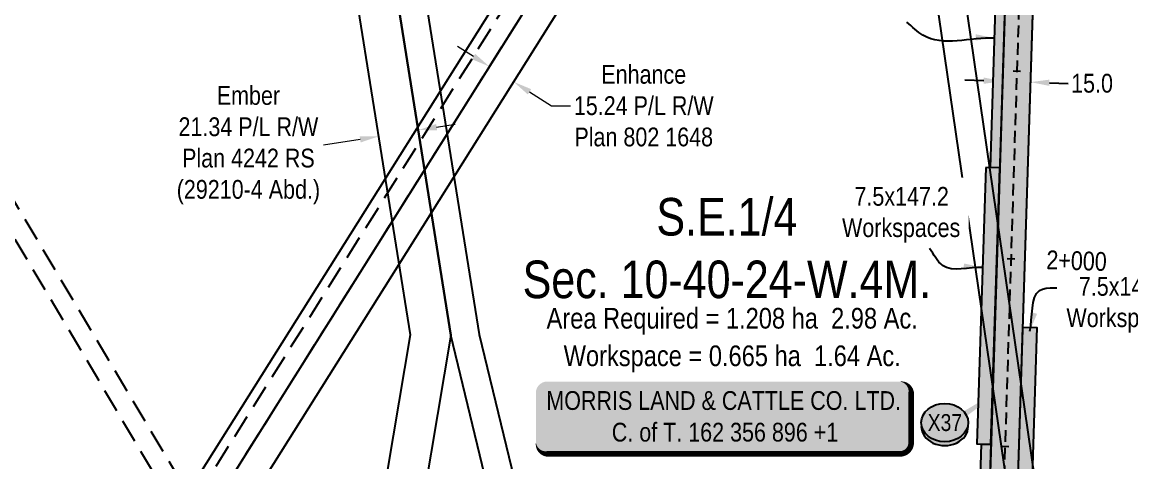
# Model space of a CAD drawing. Extents: x 337432 to 345408, y 5808486 to 5816348.
# Drawn here: x 338578 to 339168, y 5810765 to 5810999 of the extents above; entities that cross this region are included whole.
import ezdxf
from ezdxf.enums import TextEntityAlignment as Align

# ---------------------------------------------------------------- set-up
doc = ezdxf.new("R2010")
doc.units = 0
doc.header["$LTSCALE"] = 5
doc.header["$PDSIZE"] = 0.5
doc.linetypes.add('foc-FLOWLINE', pattern=[3.75, 2.5, -1.25])
doc.linetypes.add('foc-TIELINE', pattern=[1.875, 1.25, -0.625])
doc.layers.get('Defpoints').update_dxf_attribs({"color": 9})
for name, color, linetype in [('AS-OWNER', 7, 'Continuous'), ('C-FLOWLINE', 13, 'foc-FLOWLINE'), ('C-RW', 13, 'Continuous'), ('C-SYMBOL', 7, 'Continuous'), ('CHAINAGE', 201, 'foc-TIELINE'), ('F-RW', 190, 'Continuous'), ('L-AREAREQUIRED', 7, 'Continuous'), ('L-AREAWORK', 5, 'Continuous'), ('P-CROSSINGS', 250, 'Continuous'), ('P-IOP6', 10, 'Continuous'), ('P-IOP6-H', 21, 'Continuous'), ('P-LTO6', 14, 'Continuous'), ('P-PROPOSED', 10, 'Continuous'), ('P-PROPOSED-H', 21, 'Continuous'), ('P-TEMP-H6', 41, 'Continuous'), ('P-TEMP_WORKSPACE6', 46, 'Continuous'), ('P-TXT', 4, 'Continuous')]:
    doc.layers.add(name, color=color, linetype=linetype)
for name, color, linetype, lineweight in [('C-RW-T', 13, 'Continuous', 9), ('CHAINAGE-T', 201, 'Continuous', 18), ('F-RW-T', 190, 'Continuous', 9), ('P-TEMP-T6', 46, 'Continuous', 18)]:
    doc.layers.add(name, color=color, linetype=linetype, lineweight=lineweight)
doc.styles.add('100L', font='', dxfattribs={"height": 11})
doc.styles.add('175L', font='', dxfattribs={"height": 20})
doc.styles.add('80', font='', dxfattribs={"height": 10})
doc.styles.add('80CG', font='', dxfattribs={"height": 10})
doc.styles.add('80L', font='', dxfattribs={"height": 10})
doc.styles.add('Crossing', font='', dxfattribs={"height": 10})
doc.styles.get('100L').set_extended_font_data('Arial Narrow')
doc.styles.get('175L').set_extended_font_data('Arial Narrow')
doc.styles.get('80').set_extended_font_data('Arial Narrow')
doc.styles.get('80CG').set_extended_font_data('Arial Narrow')
doc.styles.get('80L').set_extended_font_data('Arial Narrow')
doc.styles.get('Crossing').set_extended_font_data('Arial Narrow')
doc.dimstyles.new('Compass 5 000', dxfattribs={"dimscale": 5, "dimtxt": 9, "dimasz": 2, "dimexe": 0.2, "dimexo": 0.0625, "dimgap": 0.5, "dimtad": 0, "dimtih": 1, "dimtoh": 1, "dimzin": 0, "dimdsep": 46, "dimtxsty": '80CG', "dimcen": 0.1, "dimse1": 1, "dimse2": 1, "dimclrd": 256, "dimclrt": 256, "dimaunit": 1, "dimadec": 4, "dimazin": 0, "dimtfac": 0.06, "dimtofl": 0, "dimtmove": 0, "dimatfit": 1, "dimfxl": 0.2, "dimtolj": 1, "dimtzin": 0, "dimlwd": -1, "dimarcsym": 0})

# ---------------------------------------------------------------- blocks, each defined once
blk = doc.blocks.new('*D96')
at = {"layer": 'C-RW-T', "transparency": 16777216}
for p, q in [((338846.71, 5811054.96), (338838.25, 5811060.29)), ((338876.53, 5811036.21), (338885.3, 5811030.69)), ((338885.3, 5811030.69), (338895.3, 5811030.69))]:
    blk.add_line(p, q, dxfattribs=at)
for points in [[(338847.6, 5811056.37), (338845.83, 5811053.55), (338855.18, 5811049.64)], [(338877.42, 5811037.62), (338875.65, 5811034.8), (338868.07, 5811041.53)]]:
    blk.add_solid(points, dxfattribs=at)
at = {"layer": 'Defpoints', "color": 0, "transparency": 16777216}
for p in [(338868.07, 5811041.53), (338847.98, 5811038.19), (338860.87, 5811030.08)]:
    blk.add_point(p, dxfattribs=at)
at = {"layer": 'C-RW-T', "transparency": 16777216, "insert": (338934.39, 5811030.69), "char_height": 10, "attachment_point": 5, "style": '80CG'}
blk.add_mtext('\\A1;Enhance\\P15.24 P/L R/W\\PPlan 215 TR', dxfattribs=at)
blk = doc.blocks.new('*D97')
at = {"layer": 'C-RW-T', "transparency": 16777216}
for p, q in [((338818.15, 5810980.94), (338809.69, 5810986.27)), ((338848, 5810962.17), (338859.8, 5810954.74)), ((338859.8, 5810954.74), (338869.8, 5810954.74))]:
    blk.add_line(p, q, dxfattribs=at)
for points in [[(338819.04, 5810982.36), (338817.27, 5810979.53), (338826.62, 5810975.62)], [(338848.88, 5810963.58), (338847.11, 5810960.76), (338839.53, 5810967.49)]]:
    blk.add_solid(points, dxfattribs=at)
at = {"layer": 'Defpoints', "color": 0, "transparency": 16777216}
for p in [(338832.66, 5810985.22), (338845.58, 5810977.1), (338839.53, 5810967.49)]:
    blk.add_point(p, dxfattribs=at)
at = {"layer": 'C-RW-T', "transparency": 16777216, "insert": (338908.88, 5810954.74), "char_height": 10, "attachment_point": 5, "style": '80CG'}
blk.add_mtext('\\A1;Enhance\\P15.24 P/L R/W\\PPlan 802 1648', dxfattribs=at)
blk = doc.blocks.new('*D224')
at = {"layer": 'Defpoints', "color": 0, "transparency": 16777216}
for p in [(338761.62, 5810975.9), (338782.64, 5810979.26), (338767.61, 5810938.42)]:
    blk.add_point(p, dxfattribs=at)
at = {"layer": 'F-RW-T', "transparency": 16777216}
for p, q in [((338798.5, 5810943.36), (338808.37, 5810944.93)), ((338757.73, 5810936.84), (338738.2, 5810933.73))]:
    blk.add_line(p, q, dxfattribs=at)
for points in [[(338798.24, 5810945), (338798.76, 5810941.71), (338788.63, 5810941.78)], [(338757.47, 5810938.49), (338757.99, 5810935.2), (338767.61, 5810938.42)]]:
    blk.add_solid(points, dxfattribs=at)
at = {"layer": 'F-RW-T', "transparency": 16777216, "insert": (338698.19, 5810933.73), "char_height": 10, "attachment_point": 5, "style": '80CG'}
blk.add_mtext('\\A1;Ember\\P21.34 P/L R/W\\PPlan 4242 RS\\P(29210-4 Abd.)', dxfattribs=at)
blk = doc.blocks.new('*U50')
h = blk.add_hatch(color=59)
edge = h.paths.add_edge_path()
edge.add_line((-94, -20), (94, -20))
edge.add_arc((94, -14), 6, 270, 360)
edge.add_line((100, -14), (100, 12.5))
edge.add_arc((94, 12.5), 6, 0, 90)
edge.add_line((94, 18.5), (-94, 18.5))
edge.add_arc((-94, 12.5), 6, 90, 180)
edge.add_line((-100, 12.5), (-100, -14))
edge.add_arc((-94, -14), 6, 180, 270)
at = {"color": 1, "flags": 128}
blk.add_lwpolyline([(-94, -20, 3, 3, 0), (94, -20, 3, 3, 0.414214), (100, -14, 3, 3, 0), (100, 12.5, 3, 0, 0.414214), (94, 18.5, 0, 0, 0), (-94, 18.5, 0, 0, 0.414214), (-100, 12.5, 0, 0, 0), (-100, -14, 0, 3, 0.414214)], format="xyseb", close=True, dxfattribs=at)
blk.add_lwpolyline([(-23.19, -12.72, 0, 7.5, 0), (0, 0, 0, 0, 0)], format="xyseb", dxfattribs=at)
at = {"color": 1, "style": '80'}
blk.add_attdef('ENTER_TEXT_001', (-35.99, -5), '', height=10, dxfattribs=at)
blk = doc.blocks.new('xing2')
h = blk.add_hatch(color=50)
h.dxf.hatch_style = 1
edge = h.paths.add_edge_path()
edge.add_ellipse((0, 0), major_axis=(-12.5, 0), ratio=0.816297, start_angle=0, end_angle=360)
h = blk.add_hatch(color=250)
h.dxf.hatch_style = 1
edge = h.paths.add_edge_path()
edge.add_ellipse((0, -2.05), major_axis=(-12.5, 0), ratio=0.816297, start_angle=0, end_angle=180)
edge.add_line((12.5, -2.05), (12.5, 0))
edge.add_ellipse((0, 0), major_axis=(-12.5, 0), ratio=0.816297, start_angle=0, end_angle=180, ccw=False)
edge.add_line((-12.5, 0), (-12.5, -2.05))
at = {"color": 250}
blk.add_ellipse((0, 0), major_axis=(-12.5, 0), ratio=0.816297, dxfattribs=at)
blk.add_ellipse((0, -2.05), major_axis=(-12.5, 0), ratio=0.816297, start_param=0, end_param=3.141593, dxfattribs=at)
at = {"color": 250, "style": 'Crossing'}
blk.add_attdef('CROSSING', text='', height=9, dxfattribs=at).set_placement((0.09, 0.02), align=Align.MIDDLE_CENTER)
at = {"color": 250, "style": 'Crossing', "flags": 1}
for tag, p in [('OWNER', (0.09, -12.49)), ('DESCRIPTION', (0.09, -25.77)), ('LOCATION', (0.09, -39.3)), ('DWG_REF', (0.09, -52.84))]:
    blk.add_attdef(tag, text='', height=9, dxfattribs=at).set_placement(p, align=Align.MIDDLE_CENTER)
blk = doc.blocks.new('*D242')
at = {"layer": 'Defpoints', "color": 0, "transparency": 16777216}
for p in [(339099.91, 5810963.18), (339115.05, 5810967.31), (339114.9, 5810962.7)]:
    blk.add_point(p, dxfattribs=at)
at = {"layer": 'P-TXT', "transparency": 16777216}
for p, q in [((339090.06, 5810968.1), (339080.07, 5810968.42)), ((339125.04, 5810966.99), (339135.04, 5810966.67))]:
    blk.add_line(p, q, dxfattribs=at)
for points in [[(339090.11, 5810969.76), (339090.01, 5810966.43), (339100.06, 5810967.78)], [(339125.09, 5810968.66), (339124.99, 5810965.32), (339115.05, 5810967.31)]]:
    blk.add_solid(points, dxfattribs=at)
at = {"layer": 'P-TXT', "transparency": 16777216, "insert": (339147.79, 5810966.67), "char_height": 10, "width": 134.3793, "attachment_point": 5, "style": '80CG'}
blk.add_mtext('\\A1;15.0', dxfattribs=at)

msp = doc.modelspace()

# ---------------------------------------------------------------- hatches: boundary and pattern name
at = {"layer": 'P-IOP6-H'}
h = msp.add_hatch(color=256, dxfattribs=at)
h.dxf.hatch_style = 1
h.paths.add_polyline_path([(339095.289, 5810344.047), (339120.797, 5811148.736), (339105.809, 5811149.221), (339080.299, 5810344.524)])
at = {"layer": 'P-PROPOSED-H'}
h = msp.add_hatch(color=256, dxfattribs=at)
h.dxf.hatch_style = 1
h.paths.add_polyline_path([(339149.52, 5810238.074), (339142.89, 5810028.917), (339263.248, 5809980.872), (339263.759, 5809996.815), (339158.212, 5810038.948), (339164.664, 5810242.491), (339095.289, 5810344.047), (339125.944, 5811311.092), (339028.933, 5811364.829), (338702.719, 5811577.933), (338664.844, 5811580.66), (338497.66, 5811690.068), (338285.099, 5811768.626), (338077.767, 5811899.573), (338080.091, 5811972.02), (338065.102, 5811972.491), (337951.559, 5811896.194), (337959.922, 5811883.745), (338064.51, 5811954.025), (338062.501, 5811891.478), (338278.423, 5811755.105), (338490.869, 5811676.59), (338659.887, 5811565.981), (338697.768, 5811563.254), (339021.514, 5811351.762), (339110.665, 5811302.409), (339080.144, 5810339.63)])
at = {"layer": 'P-TEMP-H6'}
h = msp.add_hatch(color=256, dxfattribs=at)
h.dxf.hatch_style = 1
h.paths.add_polyline_path([(339093.599, 5810921.839), (339098.611, 5811079.933), (339103.607, 5811079.775), (339098.595, 5810921.681)])
h = msp.add_hatch(color=256, dxfattribs=at)
h.dxf.hatch_style = 1
h.paths.add_polyline_path([(339091.101, 5810921.918), (339086.435, 5810774.738), (339093.93, 5810774.501), (339098.595, 5810921.681)])
h = msp.add_hatch(color=256, dxfattribs=at)
h.dxf.hatch_style = 1
h.paths.add_polyline_path([(339106.248, 5810689.76), (339110.911, 5810836.877), (339118.406, 5810836.64), (339113.742, 5810689.523)])
h = msp.add_hatch(color=256, dxfattribs=at)
h.dxf.hatch_style = 1
h.paths.add_polyline_path([(339076.738, 5810389.936), (339088.933, 5810774.659), (339093.93, 5810774.501), (339081.734, 5810389.778)])

# ---------------------------------------------------------------- linework, layer by layer
at = {"layer": 'C-FLOWLINE', "flags": 128}
for points in [[(337944.964, 5811823.574), (338570.58, 5810908.745), (338838.614, 5810457.967), (338874.383, 5810408.444), (339064.862, 5810214.949), (339064.422, 5810201.056), (338866.673, 5810401.935), (338829.969, 5810452.827), (338562.115, 5810903.301), (337932.508, 5811823.966)], [(338365.2, 5810246.437), (338497.026, 5810359.577), (338589.583, 5810603.367), (338607.702, 5810646.411), (339043.335, 5811339.116)], [(339042.75, 5811319.292), (338616.653, 5810641.752), (338598.853, 5810599.465), (338505.483, 5810353.578), (338364.747, 5810232.791)]]:
    msp.add_lwpolyline(points, dxfattribs=at)
at = {"layer": 'C-RW', "flags": 128}
for points in [[(338682.634, 5810564.208), (338676.726, 5810550.181), (338578.884, 5810591.348), (338603.099, 5810648.816), (338771.177, 5810916.065), (338906.663, 5811131.316), (338915.436, 5811145.287), (339061.19, 5811377.236), (339075.673, 5811375.918), (339078.119, 5811375.533), (339069.12, 5811361.21), (338616.653, 5810641.752), (338598.853, 5810599.465)], [(338676.659, 5810566.721), (338682.574, 5810580.757), (338618.817, 5810607.585), (338630.232, 5810634.692), (338778.463, 5810870.442), (339085.672, 5811358.921), (339094.655, 5811372.932), (339078.119, 5811375.533), (338616.653, 5810641.752), (338598.853, 5810599.465)], [(339147.486, 5810442.579), (339213.877, 5809984.134), (339262.729, 5809964.641), (339263.248, 5809980.872), (339227.688, 5809995.067), (339162.944, 5810442.08), (339028.933, 5811364.829), (339011.82, 5811375.886)]]:
    msp.add_lwpolyline(points, close=True, dxfattribs=at)
at = {"layer": 'CHAINAGE'}
for p, q in [((339105.735, 5810973.365), (339109.733, 5810973.238)), ((339102.568, 5810873.437), (339106.565, 5810873.31)), ((339099.4, 5810773.509), (339103.397, 5810773.382))]:
    msp.add_line(p, q, dxfattribs=at)
msp.add_lwpolyline([(338041.655, 5812239.99), (338079.373, 5812181.146), (338073.75, 5812007.357), (338073.078, 5811987.254), (338072.597, 5811972.26), (338070.135, 5811895.525), (338281.761, 5811761.866), (338494.264, 5811683.329), (338662.366, 5811573.321), (338700.244, 5811570.593), (339025.061, 5811358.402), (339118.305, 5811306.752), (339087.716, 5810341.839), (339157.092, 5810240.282), (339150.551, 5810033.933), (339260.979, 5809989.851), (339280.848, 5809981.92), (339321.249, 5809965.793), (339541.186, 5809785.362), (339813.865, 5809466.104), (339940.45, 5809462.087), (340243.902, 5809191.372), (340241.761, 5809015.236)], dxfattribs=at)
at = {"layer": 'F-RW', "flags": 128}
for points in [[(338505.789, 5811706.381), (338664.243, 5811602.961), (338685.937, 5811619.026), (339138.063, 5811953.868), (339167.518, 5811952.925), (338853.343, 5811720.246), (338680.618, 5811592.335), (338685.198, 5811589.377), (338759.696, 5811123.449), (338762.012, 5811108.62), (338767.347, 5811076.127), (338769.71, 5811061.321), (338806.12, 5810832.633), (338742.736, 5810455.643)], [(338872.884, 5810556.514), (338806.12, 5810832.633), (338769.71, 5811061.321), (338691.794, 5811048.8), (338689.395, 5811063.604), (338767.347, 5811076.127), (338762.012, 5811108.62), (338759.696, 5811123.449), (338685.198, 5811589.377), (338684.253, 5811595.025), (338693.763, 5811602.063), (338677.386, 5811612.694), (338503.3, 5811726.201), (338364.529, 5811816.929), (338093.974, 5811505.771), (338093.833, 5811395.161), (337991.745, 5811206.379), (337998.992, 5811160.215), (338010.879, 5811083.808)], [(338721.212, 5810456.337), (338784.511, 5810832.739), (338736.162, 5811136.161), (338734.444, 5811146.291), (338732.007, 5811161.306), (338729.467, 5811177.84), (338664.844, 5811580.66), (338497.66, 5811690.068)], [(338702.719, 5811577.933), (338777.056, 5811111.026), (338784.244, 5811063.611), (338821.164, 5810832.987), (338887.458, 5810560.05)]]:
    msp.add_lwpolyline(points, dxfattribs=at)
at = {"layer": 'P-CROSSINGS', "flags": 128}
msp.add_lwpolyline([(339102.533, 5810805.774, 0, 3.998, 0), (339072.645, 5810785.722, 1.999, 1.999, 0)], format="xyseb", dxfattribs=at)
at = {"layer": 'P-LTO6'}
msp.add_lwpolyline([(339095.289, 5810344.047), (339120.797, 5811148.736), (339105.809, 5811149.221), (339080.299, 5810344.524)], close=True, dxfattribs=at)
at = {"layer": 'P-TEMP_WORKSPACE6', "flags": 128}
for points in [[(339093.599, 5810921.839), (339098.611, 5811079.933), (339103.607, 5811079.775), (339098.595, 5810921.681)], [(339091.101, 5810921.918), (339086.435, 5810774.738), (339093.93, 5810774.501), (339098.595, 5810921.681)], [(339106.248, 5810689.76), (339110.911, 5810836.877), (339118.406, 5810836.64), (339113.742, 5810689.523)], [(339076.738, 5810389.936), (339088.933, 5810774.659), (339093.93, 5810774.501), (339081.734, 5810389.778)]]:
    msp.add_lwpolyline(points, close=True, dxfattribs=at)

# ---------------------------------------------------------------- block references
at = {"layer": 'AS-OWNER', "color": 5}
ref = msp.add_blockref('*U50', (338951.407, 5810789.394), dxfattribs=at)
ref.add_attrib('ENTER_TEXT_001', 'MORRIS LAND & CATTLE CO. LTD.', (338856.953, 5810792.813), dxfattribs={"layer": '0', "color": 1, "height": 10, "style": '80'})
ref.add_attrib('ENTER_TEXT_002', 'C. of T. 162 356 896 +1', (338891.841, 5810775.969), dxfattribs={"layer": '0', "color": 1, "height": 10, "style": '80'})
at = {"layer": 'P-CROSSINGS', "xscale": 0.9996571799999981, "yscale": 0.9996571799999981, "zscale": 0.9996571799999981}
msp.add_blockref('xing2', (339069.268, 5810786.062), dxfattribs=at).add_auto_attribs({'CROSSING': 'X37'})

# ---------------------------------------------------------------- texts
at = {"layer": 'C-SYMBOL', "color": 3, "insert": (338953.194, 5810905.649), "char_height": 20, "width": 215.98445, "attachment_point": 2, "style": '175L'}
msp.add_mtext('S.E.1/4 \\PSec. 10-40-24-W.4M.', dxfattribs=at)
at = {"layer": 'CHAINAGE-T', "style": '80L'}
msp.add_text('2+000', height=9.9978, rotation=358.184309, dxfattribs=at).set_placement((339139.541, 5810872.265), align=Align.MIDDLE_CENTER)
at = {"layer": 'L-AREAREQUIRED', "style": '100L'}
msp.add_text('Area Required = 1.208 ha  2.98 Ac.', height=10.9976, dxfattribs=at).set_placement((338956.015, 5810832.816), align=Align.BOTTOM_CENTER)
at = {"layer": 'L-AREAWORK', "style": '100L'}
msp.add_text('Workspace = 0.665 ha  1.64 Ac.', height=10.9976, dxfattribs=at).set_placement((338956.015, 5810812.82), align=Align.BOTTOM_CENTER)

# ---------------------------------------------------------------- dimensions: what is measured, and where the dimension line sits
at = {"layer": 'C-RW-T'}
for base, p1, p2, angle, text, picture, middle in [((338868.07, 5811041.532), (338847.978, 5811038.192), (338860.87, 5811030.084), 327.834709, 'Enhance\\P15.24 P/L R/W\\PPlan 215 TR', '*D96', (338934.389, 5811030.694)), ((338839.532, 5810967.493), (338832.661, 5810985.222), (338845.575, 5810977.096), 327.819831, 'Enhance\\P15.24 P/L R/W\\PPlan 802 1648', '*D97', (338908.881, 5810954.743))]:
    dim = msp.add_linear_dim(base=base, p1=p1, p2=p2, angle=angle, text=text, dimstyle='Compass 5 000', override={"dimtxt": 10}, dxfattribs=at)
    dim.commit()
    dim.dimension.update_dxf_attribs({"geometry": picture, "text_midpoint": middle, "dimtype": 161})
at = {"layer": 'F-RW-T', "color": 5}
dim = msp.add_linear_dim(base=(338767.606, 5810938.421), p1=(338782.638, 5810979.261), p2=(338761.619, 5810975.904), angle=189.074933, text='Ember\\P21.34 P/L R/W\\PPlan 4242 RS\\P(29210-4 Abd.)', dimstyle='Compass 5 000', override={"dimtxt": 10}, dxfattribs=at)
dim.commit()
dim.dimension.update_dxf_attribs({"geometry": '*D224', "text_midpoint": (338698.186, 5810933.725), "dimtype": 161})
at = {"layer": 'P-TXT', "color": 5}
dim = msp.add_aligned_dim(p1=(339099.911, 5810963.179), p2=(339114.9, 5810962.704), distance=4.605, text='15.0', dimstyle='Compass 5 000', dxfattribs=at)
dim.commit()
dim.dimension.update_dxf_attribs({"geometry": '*D242', "text_midpoint": (339147.788, 5810966.673)})

# ---------------------------------------------------------------- leaders
at = {"layer": 'P-TEMP-T6', "path_type": 1}
for points in [[(339095.784, 5810990.769), (339057.661, 5810992.241), (339049.142, 5810999.191)], [(339089.412, 5810868.629), (339068.135, 5810869.722), (339061.18, 5810878.661)], [(339114.544, 5810834.692), (339119.847, 5810856.399), (339136.812, 5810857.578)]]:
    msp.add_leader(points, dimstyle='Compass 5 000', override={"dimgap": 0.5, "dimtad": 0}, dxfattribs=at)

# ---------------------------------------------------------------- next in the draw order: texts
at = {"layer": 'P-TEMP-T6', "char_height": 9.99783, "attachment_point": 1, "style": '100L', "bg_fill": 2}
for insert in [(339014.428, 5810911.523), (339134.019, 5810863.584)]:
    msp.add_mtext_dynamic_manual_height_columns('\\pi6.74362;7.5x147.2\\P\\pi0.12842;Workspaces', width=62.67166, gutter_width=54.988, heights=[0], dxfattribs=dict(at, insert=insert))

# ---------------------------------------------------------------- next in the draw order: linework, layer by layer
at = {"layer": 'P-IOP6'}
msp.add_lwpolyline([(339095.289, 5810344.047), (339120.797, 5811148.736), (339105.809, 5811149.221), (339080.299, 5810344.524)], close=True, dxfattribs=at)
at = {"layer": 'P-PROPOSED', "flags": 128}
msp.add_lwpolyline([(339095.289, 5810344.047), (339125.944, 5811311.092), (339028.933, 5811364.829), (338702.719, 5811577.933), (338664.844, 5811580.66), (338497.66, 5811690.068), (338285.099, 5811768.626), (338077.767, 5811899.573), (338080.091, 5811972.02), (338065.102, 5811972.491), (337951.559, 5811896.194), (337959.922, 5811883.745), (338064.51, 5811954.025), (338062.501, 5811891.478), (338278.423, 5811755.105), (338490.869, 5811676.59), (338659.887, 5811565.981), (338697.768, 5811563.254), (339021.514, 5811351.762), (339110.665, 5811302.409), (339080.144, 5810339.63)], dxfattribs=at)

doc.saveas('drawing.dxf')
